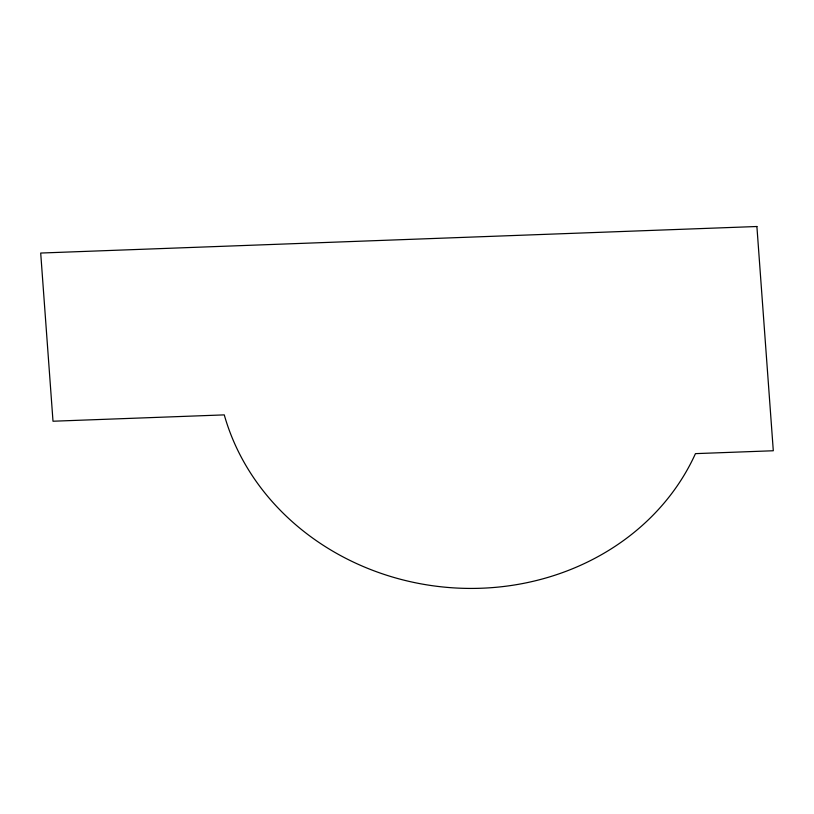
<?xml version="1.0" encoding="UTF-8"?>
<svg xmlns="http://www.w3.org/2000/svg" width="814" height="814" viewBox="0 0 814 814"><rect width="100%" height="100%" fill="white"/><g stroke="black" fill="none" stroke-linecap="round" stroke-linejoin="round"><path stroke-width="1.22" d="M756.898 226.506L40.7 253.042L53.002 421.225L224.267 414.886A248.758 223.005 6.5 0 0 448.433 587.494A248.758 223.005 6.5 0 0 695.451 453.632L773.3 450.753L756.898 226.506"/></g></svg>
